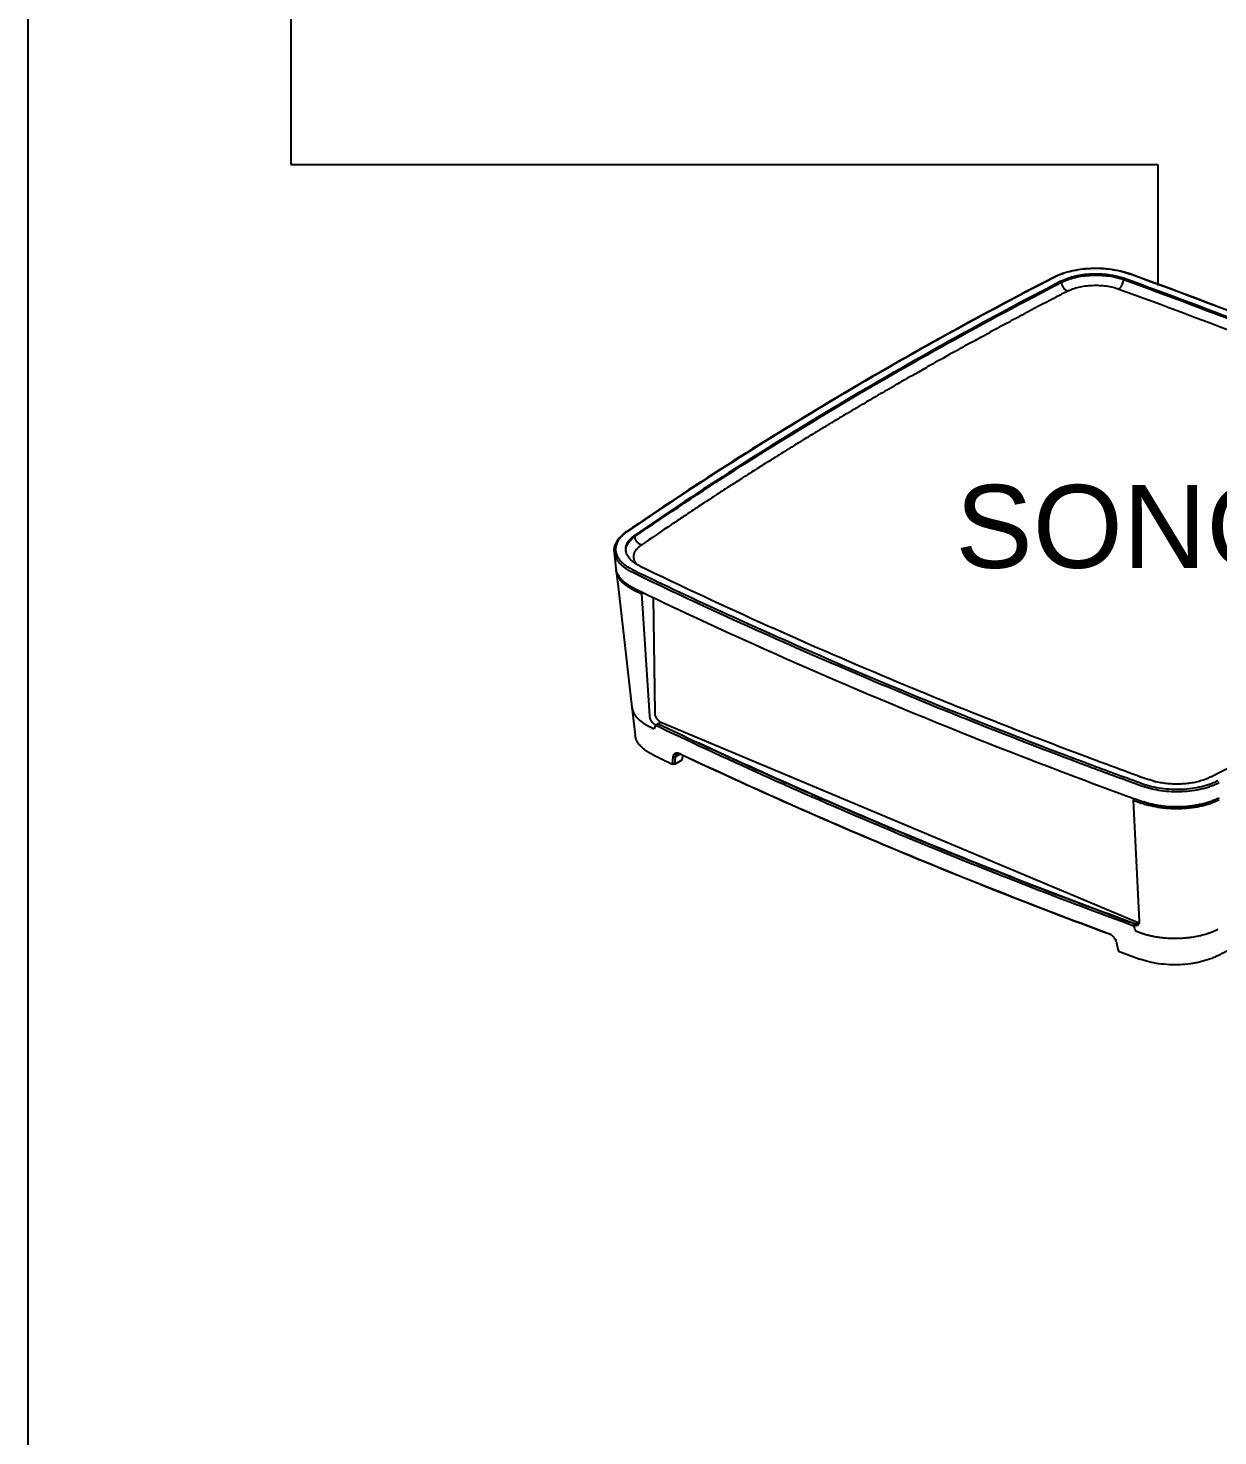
# Model space of a CAD drawing. Header units: inches. Extents: x 110042 to 357611, y 89798 to 292388.
# Drawn here: x 179792 to 196068, y 127076 to 146335 of the extents above; entities that cross this region are included whole.
import ezdxf

# ---------------------------------------------------------------- set-up
doc = ezdxf.new("R2010")
doc.units = ezdxf.units.IN
doc.header["$MEASUREMENT"] = 0
doc.layers.add('PMK35', color=7, linetype='Continuous')
doc.styles.get("Standard").update_dxf_attribs({"font": 'arial.ttf'})

# ---------------------------------------------------------------- blocks, each defined once
blk = doc.blocks.new('S')
for p, q in [((3021.1286, 6967.8746), (3021.0933, 6967.8658)), ((3021.1656, 6967.8813), (3021.1286, 6967.8746)), ((3021.2037, 6967.8861), (3021.1656, 6967.8813)), ((3021.2426, 6967.8889), (3021.2037, 6967.8861)), ((3021.2818, 6967.8895), (3021.2426, 6967.8889)), ((3021.3209, 6967.888), (3021.2818, 6967.8895)), ((3021.3596, 6967.8845), (3021.3209, 6967.888)), ((3021.3973, 6967.8789), (3021.3596, 6967.8845)), ((3021.4337, 6967.8714), (3021.3973, 6967.8789)), ((3021.4683, 6967.8619), (3021.4337, 6967.8714)), ((3021.0289, 6967.8429), (3021.0079, 6967.8328)), ((3021.0125, 6967.8326), (3021.009, 6967.8308)), ((3021.0599, 6967.8552), (3021.0289, 6967.8429)), ((3021.0591, 6967.8104), (3021.0592, 6967.8023)), ((3021.0933, 6967.8658), (3021.0599, 6967.8552)), ((3021.4499, 6967.8275), (3021.45, 6967.8194)), ((3021.4915, 6967.8542), (3021.4683, 6967.8619)), ((3021.4908, 6967.8524), (3021.4881, 6967.8534)), ((3021.0081, 6967.6998), (3021.0227, 6967.7074)), ((3020.7151, 6967.5447), (3020.7175, 6967.546)), ((3020.7175, 6967.546), (3020.7348, 6967.5553)), ((3020.7348, 6967.5553), (3020.7394, 6967.5578)), ((3020.8082, 6967.5945), (3020.8112, 6967.5961)), ((3020.8112, 6967.5961), (3020.8204, 6967.601)), ((3020.5106, 6967.4338), (3020.513, 6967.4351)), ((3020.513, 6967.4351), (3020.5494, 6967.455)), ((3020.5494, 6967.455), (3020.6023, 6967.4838)), ((3020.6023, 6967.4838), (3020.6059, 6967.4858)), ((3020.6059, 6967.4858), (3020.615, 6967.4907)), ((3020.3114, 6967.3236), (3020.3501, 6967.3452)), ((3020.3996, 6967.3727), (3020.4034, 6967.3747)), ((3020.4034, 6967.3747), (3020.4123, 6967.3797)), ((3020.1621, 6967.2394), (3020.1979, 6967.2598)), ((3020.1979, 6967.2598), (3020.2025, 6967.2624)), ((3020.2025, 6967.2624), (3020.2113, 6967.2673)), ((3020.3091, 6967.3223), (3020.3114, 6967.3236)), ((3020.1096, 6967.2096), (3020.1119, 6967.2109)), ((3020.1119, 6967.2109), (3020.1621, 6967.2394)), ((3019.9124, 6967.0959), (3019.9147, 6967.0973)), ((3019.9698, 6967.1292), (3019.9998, 6967.1466)), ((3019.9998, 6967.1466), (3020.0047, 6967.1494)), ((3020.0047, 6967.1494), (3020.0134, 6967.1544)), ((3019.7179, 6966.9815), (3019.7202, 6966.9828)), ((3019.783, 6967.02), (3019.8029, 6967.0318)), ((3019.8029, 6967.0318), (3019.8086, 6967.0351)), ((3019.8086, 6967.0351), (3019.8171, 6967.0401)), ((3019.5977, 6966.9096), (3019.609, 6966.9163)), ((3019.609, 6966.9163), (3019.6152, 6966.9201)), ((3019.6152, 6966.9201), (3019.6235, 6966.9251)), ((3019.4174, 6966.7999), (3019.424, 6966.804)), ((3019.424, 6966.804), (3019.4322, 6966.809)), ((3019.5252, 6966.8657), (3019.5274, 6966.8671)), ((3019.3355, 6966.7495), (3019.3377, 6966.7508)), ((3019.4123, 6966.7968), (3019.4174, 6966.7999)), ((3019.1474, 6966.6317), (3019.1495, 6966.633)), ((3019.2275, 6966.6822), (3019.234, 6966.6862)), ((3019.234, 6966.6862), (3019.235, 6966.6869)), ((3019.235, 6966.6869), (3019.243, 6966.6919)), ((3019.0412, 6966.5642), (3019.0488, 6966.569)), ((3019.0488, 6966.569), (3019.0498, 6966.5696)), ((3019.0498, 6966.5696), (3019.0567, 6966.5741)), ((3018.8555, 6966.4441), (3018.8643, 6966.4498)), ((3018.8643, 6966.4498), (3018.872, 6966.4549)), ((3018.9621, 6966.5133), (3018.9642, 6966.5147)), ((3018.779, 6966.3938), (3018.781, 6966.3952)), ((3018.5981, 6966.2734), (3018.6001, 6966.2747)), ((3018.6734, 6966.3238), (3018.6828, 6966.3301)), ((3018.6828, 6966.3301), (3018.6903, 6966.3351)), ((3018.2625, 6966.1824), (3018.2508, 6966.1653)), ((3018.2774, 6966.1988), (3018.2625, 6966.1824)), ((3018.2952, 6966.2145), (3018.2774, 6966.1988)), ((3018.3087, 6966.2245), (3018.2952, 6966.2145)), ((3018.3128, 6966.2272), (3018.3087, 6966.2245)), ((3018.3087, 6966.2245), (3018.3087, 6966.2245)), ((3018.3664, 6966.2058), (3018.3672, 6966.1983)), ((3018.2369, 6966.1296), (3018.2349, 6966.1115)), ((3018.2349, 6966.1115), (3018.2356, 6966.0976)), ((3018.2355, 6966.0977), (3018.2474, 6965.9951)), ((3018.2423, 6966.1476), (3018.2369, 6966.1296)), ((3018.2508, 6966.1653), (3018.2423, 6966.1476)), ((3018.4006, 6966.0104), (3018.4407, 6965.991)), ((3018.2488, 6965.9822), (3018.2647, 6965.8444)), ((3018.2647, 6965.8444), (3018.2819, 6965.6957)), ((3018.3625, 6965.8585), (3018.4101, 6965.8356)), ((3018.4218, 6965.8426), (3018.4101, 6965.8356)), ((3018.414, 6965.7761), (3018.4101, 6965.8356)), ((3018.4141, 6965.7744), (3018.414, 6965.7761)), ((3018.4602, 6965.0664), (3018.4141, 6965.7744)), ((3018.4817, 6965.8142), (3018.492, 6965.0853)), ((3018.2819, 6965.6957), (3018.299, 6965.5471)), ((3018.9456, 6965.7099), (3018.9644, 6965.7012)), ((3018.9644, 6965.7012), (3018.9881, 6965.6904)), ((3018.299, 6965.5471), (3018.3161, 6965.3988)), ((3018.3161, 6965.3988), (3018.3332, 6965.2505)), ((3018.3332, 6965.2505), (3018.3482, 6965.1205)), ((3020.0844, 6965.2562), (3020.1034, 6965.2484)), ((3020.1034, 6965.2484), (3020.1101, 6965.2456)), ((3020.1101, 6965.2456), (3020.1274, 6965.2384)), ((3018.3482, 6965.1205), (3018.3686, 6964.9439)), ((3018.5137, 6965.0165), (3018.5305, 6965.0266)), ((3018.5305, 6965.0266), (3021.5426, 6963.7628)), ((3018.4624, 6964.9965), (3018.4886, 6964.984)), ((3018.4821, 6964.9871), (3018.4886, 6964.984)), ((3018.5137, 6965.0165), (3018.4987, 6965.0076)), ((3018.4987, 6965.0076), (3018.5312, 6964.9921)), ((3018.5312, 6964.9921), (3018.5588, 6964.9789)), ((3018.6048, 6964.7616), (3018.6095, 6964.808)), ((3018.6193, 6964.762), (3018.6048, 6964.7616)), ((3018.6095, 6964.808), (3018.6239, 6964.8076)), ((3018.6193, 6964.762), (3018.6239, 6964.8076)), ((3018.6193, 6964.762), (3018.6646, 6964.789)), ((3018.6545, 6964.8258), (3018.6239, 6964.8076)), ((3018.6444, 6964.8314), (3018.6501, 6964.8291)), ((3018.6501, 6964.8291), (3018.657, 6964.8247)), ((3018.6501, 6964.8291), (3018.6574, 6964.8257)), ((3018.6523, 6964.8266), (3018.657, 6964.8247)), ((3018.657, 6964.8247), (3018.6696, 6964.8188)), ((3018.6646, 6964.789), (3018.6687, 6964.8128)), ((3018.6687, 6964.8128), (3018.6697, 6964.8188)), ((3021.2104, 6964.7712), (3021.2294, 6964.7641)), ((3021.2294, 6964.7641), (3021.2536, 6964.755)), ((3021.2053, 6964.7576), (3021.2243, 6964.7505)), ((3021.2243, 6964.7505), (3021.2486, 6964.7414)), ((3021.5109, 6964.5346), (3021.5237, 6964.5422)), ((3021.5109, 6964.5346), (3021.5488, 6963.7705)), ((3021.5109, 6964.5346), (3021.551, 6964.52)), ((3021.5147, 6964.5455), (3021.5195, 6964.5438)), ((3021.5195, 6964.5438), (3021.5236, 6964.5423)), ((3021.5236, 6964.5423), (3021.5645, 6964.5274)), ((3021.551, 6964.52), (3021.5606, 6964.5165)), ((3021.5606, 6964.5165), (3021.5644, 6964.5152)), ((3021.4871, 6963.7526), (3021.5033, 6963.7466)), ((3021.508, 6963.7593), (3021.4918, 6963.7653)), ((3021.5033, 6963.7466), (3021.5108, 6963.7439)), ((3021.5258, 6963.7528), (3021.508, 6963.7593)), ((3021.5258, 6963.7528), (3021.5108, 6963.7439)), ((3021.5257, 6963.7097), (3021.555, 6963.699)), ((3021.5258, 6963.7528), (3021.5426, 6963.7628)), ((3021.3554, 6963.6923), (3021.3619, 6963.6899)), ((3021.356, 6963.6939), (3021.3619, 6963.6899)), ((3021.356, 6963.6939), (3021.3624, 6963.691)), ((3021.4052, 6963.6378), (3021.406, 6963.6347)), ((3021.406, 6963.6347), (3021.4145, 6963.5949)), ((3021.4145, 6963.5949), (3021.4173, 6963.5816))]:
    blk.add_line(p, q)
for centre, radius, start, end in [((3033.985, 6942.8265), 28.055, 117.55204, 117.98521), ((3034.1644, 6942.4835), 28.4421, 117.35548, 117.51969), ((3033.6962, 6943.3675), 27.4417, 118.23199, 118.46949), ((3033.8304, 6943.1175), 27.7254, 118.01395, 118.17502), ((3033.4457, 6943.8267), 26.9187, 118.71965, 118.95848), ((3033.3425, 6944.0132), 26.7055, 118.98957, 119.11115), ((3033.1951, 6944.2768), 26.4035, 119.21207, 119.45535), ((3032.9442, 6944.7184), 25.8956, 119.71131, 119.95673), ((3032.6902, 6945.1564), 25.3892, 120.21694, 120.46631), ((3032.7954, 6944.9761), 25.5979, 120.06881, 120.21131), ((3032.4348, 6945.5879), 24.8878, 120.72839, 120.98161), ((3032.5452, 6945.4026), 25.1035, 120.55605, 120.72268), ((3032.2943, 6945.8216), 24.6152, 121.05115, 121.24244), ((3032.1795, 6946.0106), 24.394, 121.24819, 121.50409), ((3031.9223, 6946.4277), 23.904, 121.77304, 122.03417), ((3032.0414, 6946.2356), 24.13, 121.55922, 121.76727), ((3031.6629, 6946.8397), 23.4171, 122.3074, 122.57028), ((3031.7849, 6946.647), 23.6452, 122.07817, 122.30154), ((3031.5259, 6947.0539), 23.1628, 122.61532, 122.84184), ((3031.405, 6947.241), 22.9401, 122.84771, 123.11601), ((3031.1464, 6947.635), 22.4688, 123.39636, 123.66744), ((3031.2675, 6947.4516), 22.6886, 123.16542, 123.39042), ((3030.7958, 6948.1566), 21.8403, 123.95158, 124.55638), ((3031.0069, 6947.8441), 22.2175, 123.71945, 123.947), ((3018.462, 6966.0107), 0.2601, 124.56576, 125.64323), ((3018.3856, 6966.1181), 0.0764, 186.56999, 189.91732), ((3018.3422, 6966.0061), 0.0955, 186.57153, 189.91922), ((3018.3433, 6966.0063), 0.0965, 189.91716, 190.73939), ((3018.3423, 6965.993), 0.0941, 182.87446, 186.56763), ((3018.4828, 6966.2585), 0.3141, 239.17599, 239.35418), ((3018.4876, 6966.2667), 0.3236, 239.35834, 240.98219), ((3018.494, 6966.2764), 0.3205, 239.21022, 241.83226), ((3018.5022, 6966.2929), 0.3536, 240.98745, 244.34654), ((3018.5093, 6966.3045), 0.3525, 241.80919, 244.22763), ((3031.8801, 6993.9774), 31.0863, 244.21151, 245.4123), ((3032.523, 6995.2858), 32.5037, 244.32603, 247.50019), ((3018.5252, 6966.1955), 0.3742, 243.07519, 244.22444), ((3033.345, 6997.2542), 34.6755, 245.54135, 249.51587), ((3033.7577, 6998.2276), 35.6942, 247.55076, 249.41871), ((3018.4428, 6965.1314), 0.0952, 186.57966, 189.92621), ((3018.5894, 6965.2705), 0.3018, 237.80546, 238.45118), ((3018.5959, 6965.281), 0.3141, 238.45426, 240.09701), ((3018.6035, 6965.2942), 0.3294, 240.08464, 240.72653), ((3018.6078, 6965.3019), 0.3382, 240.72577, 241.34497), ((3018.6144, 6965.3139), 0.3519, 241.34864, 243.10397), ((3018.6238, 6965.3322), 0.3725, 243.09208, 244.32886), ((3031.8961, 6992.948), 30.9718, 244.40024, 244.91821), ((3032.4375, 6994.1169), 32.26, 244.92734, 246.31879), ((3009.0507, 6989.7135), 28.1836, 297.35339, 298.25742), ((3031.7638, 6992.468), 30.6725, 244.34255, 244.59475), ((3034.3258, 6999.7104), 37.282, 249.40239, 249.56526), ((3034.4709, 7000.1002), 37.6979, 249.5655, 250.05202), ((3034.4518, 7000.1287), 37.7702, 249.53924, 250.0517), ((3034.4529, 7000.1291), 37.7564, 249.53775, 250.05171), ((3021.7649, 6965.1039), 0.4666, 254.87448, 256.42099), ((3033.2866, 6996.0726), 34.3922, 246.33193, 248.14711), ((3034.1675, 6998.2837), 36.7722, 248.15551, 249.83593), ((3021.7196, 6964.1501), 0.4802, 249.9538, 250.58992), ((3021.7251, 6964.1658), 0.4968, 250.59005, 251.73614), ((3021.3304, 6963.628), 0.0707, 57.14142, 63.12519), ((3021.3273, 6963.623), 0.0766, 54.1984, 57.21441), ((3021.3257, 6963.6207), 0.0794, 52.47971, 54.21363), ((3021.3304, 6963.6176), 0.0775, 18.24207, 23.99212), ((3021.3352, 6963.6193), 0.0724, 17.46217, 18.16721), ((3021.337, 6963.6199), 0.0705, 14.7816, 17.46696), ((3021.7319, 6964.1861), 0.5182, 251.73152, 252.78229), ((3021.7368, 6964.2018), 0.5346, 252.77802, 253.28557), ((3021.7447, 6964.2287), 0.5626, 253.29774, 256.3938), ((3021.7561, 6964.2742), 0.6096, 256.36292, 258.51708), ((3021.7531, 6964.2618), 0.5968, 256.35915, 256.8055), ((3021.7552, 6964.2705), 0.6058, 256.80542, 257.39479), ((3021.7577, 6964.2816), 0.6172, 257.39396, 258.03349), ((3021.7599, 6964.2924), 0.6282, 258.0325, 258.50032), ((3021.7619, 6964.302), 0.638, 258.50048, 259.27473), ((3021.7619, 6964.302), 0.6379, 258.50057, 259.27122), ((3021.7636, 6964.3107), 0.6469, 259.2693, 259.42904), ((3021.7636, 6964.3108), 0.6469, 259.27279, 259.42909), ((3008.9794, 6988.6546), 28.2975, 297.49452, 297.76049), ((3034.4943, 6998.9634), 37.721, 249.71592, 249.93562)]:
    blk.add_arc(centre, radius, start, end)
for centre, major_axis, ratio, start_param, end_param in [((3018.5303, 6965.0696), (-0.0259, 0.0427), 0.659023, 7.12523, 8.6873), ((3042.9736, 6987.1034), (29.1562, 48.6181), 0.204333, -4.122459, -4.121918), ((3035.3229, 6990.3132), (-22.2905, 68.1226), 0.312057, -4.415679, -4.415138), ((3021.5423, 6963.8059), (-0.0259, 0.0427), 0.659023, 2.404115, 2.545448)]:
    blk.add_ellipse(centre, major_axis=major_axis, ratio=ratio, start_param=start_param, end_param=end_param)
for points, knots in [([(3021.4881, 6967.8534), (3021.4791, 6967.8567), (3021.4606, 6967.8627), (3021.4219, 6967.8731), (3021.3708, 6967.8826), (3021.3073, 6967.8884), (3021.2427, 6967.8885), (3021.1791, 6967.8829), (3021.1279, 6967.8735), (3021.0892, 6967.8632), (3021.0619, 6967.8543), (3021.0364, 6967.8442), (3021.0203, 6967.8366), (3021.0125, 6967.8326)], [0, 0, 0, 0, 0.058618, 0.11949, 0.24648, 0.378168, 0.511495, 0.643266, 0.770376, 0.831312, 0.890085, 0.946409, 1, 1, 1, 1]), ([(3021.0079, 6967.8328), (3020.7676, 6967.7085), (3020.2956, 6967.4558), (3019.6072, 6967.0603), (3018.9468, 6966.6529), (3018.5208, 6966.3704), (3018.3128, 6966.2272)], [0, 0, 0, 0, 0.258616, 0.511533, 0.758677, 1, 1, 1, 1]), ([(3021.009, 6967.8308), (3020.7687, 6967.7064), (3020.2968, 6967.4537), (3019.6085, 6967.0581), (3018.9483, 6966.6507), (3018.5223, 6966.3681), (3018.3144, 6966.2249)], [0, 0, 0, 0, 0.25863, 0.511551, 0.758692, 1, 1, 1, 1]), ([(3021.0591, 6967.8104), (3020.8189, 6967.6861), (3020.3473, 6967.4336), (3019.6595, 6967.0384), (3018.9998, 6966.6313), (3018.5741, 6966.3489), (3018.3664, 6966.2058)], [0, 0, 0, 0, 0.258641, 0.511566, 0.758703, 1, 1, 1, 1]), ([(3018.3672, 6966.1983), (3018.5749, 6966.3413), (3019.0004, 6966.6236), (3019.66, 6967.0306), (3020.3476, 6967.4257), (3020.8191, 6967.6781), (3021.0592, 6967.8023)], [0, 0, 0, 0, 0.2413, 0.488437, 0.741362, 1, 1, 1, 1]), ([(3021.0125, 6967.8326), (3021.0121, 6967.8328), (3021.0113, 6967.8331), (3021.0101, 6967.8333), (3021.009, 6967.8333), (3021.0082, 6967.833), (3021.0079, 6967.8328)], [0, 0, 0, 0, 0.276458, 0.532925, 0.771987, 1, 1, 1, 1]), ([(3021.0591, 6967.8104), (3021.0654, 6967.8136), (3021.0787, 6967.8199), (3021.0997, 6967.8282), (3021.1221, 6967.8355), (3021.1539, 6967.8439), (3021.196, 6967.8516), (3021.2483, 6967.8563), (3021.3014, 6967.8562), (3021.3536, 6967.8515), (3021.3956, 6967.8437), (3021.4274, 6967.8351), (3021.4426, 6967.8301), (3021.4499, 6967.8275)], [0, 0, 0, 0, 0.053599, 0.109918, 0.168677, 0.229607, 0.356725, 0.488504, 0.62184, 0.753538, 0.880507, 0.941372, 1, 1, 1, 1]), ([(3021.0592, 6967.8023), (3021.0655, 6967.8055), (3021.0788, 6967.8116), (3021.0998, 6967.8197), (3021.1222, 6967.8268), (3021.154, 6967.835), (3021.1961, 6967.8426), (3021.2484, 6967.8471), (3021.3014, 6967.8471), (3021.3536, 6967.8426), (3021.3957, 6967.8351), (3021.4275, 6967.8268), (3021.4427, 6967.822), (3021.45, 6967.8194)], [0, 0, 0, 0, 0.053415, 0.109618, 0.168322, 0.22924, 0.356433, 0.488368, 0.621875, 0.753692, 0.88068, 0.941489, 1, 1, 1, 1]), ([(3021.095, 6967.745), (3021.0927, 6967.7461), (3021.088, 6967.7489), (3021.0816, 6967.7543), (3021.0757, 6967.7608), (3021.0704, 6967.7683), (3021.0659, 6967.7764), (3021.0625, 6967.785), (3021.0601, 6967.7937), (3021.0593, 6967.7995), (3021.0592, 6967.8023)], [0, 0, 0, 0, 0.11029, 0.22949, 0.355481, 0.485953, 0.618376, 0.750063, 0.878272, 1, 1, 1, 1]), ([(3021.095, 6967.745), (3021.1003, 6967.7477), (3021.1114, 6967.7529), (3021.1352, 6967.7623), (3021.1676, 6967.7718), (3021.2091, 6967.7794), (3021.2527, 6967.7832), (3021.2969, 6967.7832), (3021.3404, 6967.7792), (3021.3819, 6967.7715), (3021.4082, 6967.7637), (3021.4207, 6967.7592)], [0, 0, 0, 0, 0.053587, 0.109899, 0.229552, 0.356689, 0.4885, 0.621868, 0.753586, 0.88057, 1, 1, 1, 1]), ([(3021.4207, 6967.7592), (3021.4227, 6967.7606), (3021.4265, 6967.7638), (3021.4317, 6967.7697), (3021.4366, 6967.7767), (3021.4409, 6967.7845), (3021.4445, 6967.793), (3021.4473, 6967.8018), (3021.4492, 6967.8107), (3021.4499, 6967.8166), (3021.45, 6967.8194)], [0, 0, 0, 0, 0.10265, 0.217239, 0.341431, 0.472458, 0.607244, 0.742466, 0.874661, 1, 1, 1, 1]), ([(3024.659, 6966.4811), (3024.4052, 6966.6037), (3023.8891, 6966.8443), (3023.0982, 6967.188), (3022.2836, 6967.5175), (3021.7302, 6967.7257), (3021.4499, 6967.8275)], [0, 0, 0, 0, 0.242887, 0.490612, 0.743034, 1, 1, 1, 1]), ([(3021.45, 6967.8194), (3021.7302, 6967.7177), (3022.2834, 6967.5096), (3023.0977, 6967.1801), (3023.8885, 6966.8366), (3024.4044, 6966.5961), (3024.6581, 6966.4735)], [0, 0, 0, 0, 0.256964, 0.509386, 0.757111, 1, 1, 1, 1]), ([(3021.4881, 6967.8534), (3021.4883, 6967.8536), (3021.4889, 6967.854), (3021.4898, 6967.8543), (3021.4907, 6967.8544), (3021.4912, 6967.8543), (3021.4915, 6967.8542)], [0, 0, 0, 0, 0.286578, 0.545055, 0.779909, 1, 1, 1, 1]), ([(3024.7035, 6966.5044), (3024.4494, 6966.6272), (3023.9327, 6966.8681), (3023.1409, 6967.2121), (3022.3254, 6967.542), (3021.7715, 6967.7505), (3021.4908, 6967.8524)], [0, 0, 0, 0, 0.242894, 0.49062, 0.74304, 1, 1, 1, 1]), ([(3024.7045, 6966.5064), (3024.4504, 6966.6291), (3023.9336, 6966.87), (3023.1416, 6967.214), (3022.3261, 6967.5438), (3021.7721, 6967.7523), (3021.4915, 6967.8542)], [0, 0, 0, 0, 0.242902, 0.490631, 0.743048, 1, 1, 1, 1]), ([(3021.4207, 6967.7592), (3021.7005, 6967.6577), (3022.2527, 6967.4499), (3023.0657, 6967.121), (3023.8551, 6966.778), (3024.3702, 6966.5379), (3024.6235, 6966.4155)], [0, 0, 0, 0, 0.256964, 0.509386, 0.757111, 1, 1, 1, 1]), ([(3018.2937, 6966.209), (3018.2869, 6966.203), (3018.2745, 6966.1909), (3018.2619, 6966.1737), (3018.2543, 6966.1596), (3018.25, 6966.1491), (3018.247, 6966.1384), (3018.2452, 6966.1277), (3018.2447, 6966.1169), (3018.2454, 6966.1062), (3018.2475, 6966.0955), (3018.2519, 6966.0811), (3018.2608, 6966.0633), (3018.2706, 6966.0505), (3018.2761, 6966.0442)], [0, 0, 0, 0, 0.143948, 0.275855, 0.338026, 0.398128, 0.456623, 0.514024, 0.570891, 0.627812, 0.685371, 0.744128, 0.867054, 1, 1, 1, 1]), ([(3018.3104, 6966.2221), (3018.3089, 6966.221), (3018.3032, 6966.2168), (3018.2977, 6966.2124), (3018.2937, 6966.209)], [0, 0, 0, 0, 0.255679, 1, 1, 1, 1]), ([(3018.3144, 6966.2249), (3018.3139, 6966.2251), (3018.3129, 6966.2253), (3018.3114, 6966.2254), (3018.31, 6966.2251), (3018.3091, 6966.2247), (3018.3087, 6966.2245)], [0, 0, 0, 0, 0.271708, 0.527495, 0.768446, 1, 1, 1, 1]), ([(3018.3097, 6966.1093), (3018.3092, 6966.1136), (3018.309, 6966.1222), (3018.3108, 6966.1351), (3018.3149, 6966.1479), (3018.3212, 6966.1604), (3018.3296, 6966.1726), (3018.34, 6966.1843), (3018.3523, 6966.1956), (3018.3615, 6966.2025), (3018.3664, 6966.2058)], [0, 0, 0, 0, 0.109021, 0.218835, 0.331757, 0.449814, 0.574659, 0.707535, 0.849239, 1, 1, 1, 1]), ([(3018.3102, 6966.1121), (3018.3104, 6966.1159), (3018.3113, 6966.1237), (3018.3143, 6966.1351), (3018.3191, 6966.1464), (3018.3256, 6966.1575), (3018.3337, 6966.1684), (3018.3434, 6966.1789), (3018.3547, 6966.189), (3018.3629, 6966.1952), (3018.3672, 6966.1983)], [0, 0, 0, 0, 0.107495, 0.217442, 0.331446, 0.450882, 0.576831, 0.710103, 0.85113, 1, 1, 1, 1]), ([(3018.4076, 6966.1436), (3018.405, 6966.1445), (3018.3998, 6966.147), (3018.3926, 6966.1518), (3018.3859, 6966.1579), (3018.3799, 6966.165), (3018.3749, 6966.1729), (3018.371, 6966.1812), (3018.3683, 6966.1897), (3018.3674, 6966.1955), (3018.3672, 6966.1983)], [0, 0, 0, 0, 0.115906, 0.238549, 0.365891, 0.495929, 0.626539, 0.755547, 0.880808, 1, 1, 1, 1]), ([(3018.2356, 6966.0976), (3018.2361, 6966.0926), (3018.2382, 6966.0825), (3018.2435, 6966.0677), (3018.2512, 6966.0533), (3018.2612, 6966.0392), (3018.2733, 6966.0256), (3018.2929, 6966.0077), (3018.3098, 6965.996), (3018.3219, 6965.9888)], [0, 0, 0, 0, 0.105134, 0.213516, 0.326765, 0.44616, 0.572675, 0.706974, 1, 1, 1, 1]), ([(3018.4006, 6966.0104), (3018.3943, 6966.0134), (3018.3824, 6966.0197), (3018.3658, 6966.0301), (3018.3511, 6966.0413), (3018.3384, 6966.0531), (3018.3279, 6966.0654), (3018.3196, 6966.0782), (3018.3136, 6966.0914), (3018.3111, 6966.1004), (3018.3103, 6966.1049)], [0, 0, 0, 0, 0.153495, 0.298487, 0.434623, 0.562041, 0.681225, 0.793023, 0.898701, 1, 1, 1, 1]), ([(3018.3799, 6966.0215), (3018.3759, 6966.0262), (3018.3706, 6966.0336), (3018.3653, 6966.0443), (3018.3624, 6966.0522), (3018.3606, 6966.0602), (3018.3598, 6966.0683), (3018.3601, 6966.0764), (3018.3614, 6966.0845), (3018.3637, 6966.0925), (3018.3683, 6966.1032), (3018.3768, 6966.1163), (3018.3906, 6966.1309), (3018.4016, 6966.1395), (3018.4076, 6966.1436)], [0, 0, 0, 0, 0.128039, 0.188153, 0.246205, 0.302766, 0.358474, 0.414009, 0.470063, 0.527292, 0.586295, 0.711471, 0.848898, 1, 1, 1, 1]), ([(3018.2761, 6966.0442), (3018.2834, 6966.036), (3018.3004, 6966.0203), (3018.3196, 6966.0073), (3018.33, 6966.0011)], [0, 0, 0, 0, 0.474312, 1, 1, 1, 1]), ([(3018.2526, 6965.973), (3018.2521, 6965.9743), (3018.2504, 6965.9793), (3018.2491, 6965.9844), (3018.2484, 6965.9883)], [0, 0, 0, 0, 0.253171, 1, 1, 1, 1]), ([(3018.3558, 6965.8618), (3018.3481, 6965.8657), (3018.3335, 6965.8738), (3018.3133, 6965.8872), (3018.2955, 6965.9015), (3018.2804, 6965.9165), (3018.268, 6965.9322), (3018.2585, 6965.9485), (3018.2519, 6965.9651), (3018.2495, 6965.9766), (3018.2488, 6965.9822)], [0, 0, 0, 0, 0.153779, 0.29871, 0.434564, 0.561606, 0.68044, 0.792065, 0.897943, 1, 1, 1, 1]), ([(3018.361, 6965.8714), (3018.3541, 6965.8747), (3018.341, 6965.8816), (3018.3224, 6965.8929), (3018.3057, 6965.9049), (3018.2908, 6965.9175), (3018.278, 6965.9307), (3018.2672, 6965.9443), (3018.2586, 6965.9584), (3018.2543, 6965.9681), (3018.2526, 6965.973)], [0, 0, 0, 0, 0.149946, 0.292705, 0.42795, 0.555678, 0.676145, 0.789825, 0.897441, 1, 1, 1, 1]), ([(3018.3491, 6965.9742), (3018.5761, 6965.8645), (3019.037, 6965.6488), (3019.7419, 6965.3391), (3020.4659, 6965.0405), (3020.9569, 6964.8506), (3021.2053, 6964.7576)], [0, 0, 0, 0, 0.243585, 0.491522, 0.743698, 1, 1, 1, 1]), ([(3018.361, 6965.8714), (3018.6106, 6965.7509), (3019.1181, 6965.5142), (3019.8956, 6965.176), (3020.696, 6964.8513), (3021.2395, 6964.6459), (3021.5147, 6964.5455)], [0, 0, 0, 0, 0.243011, 0.490772, 0.743151, 1, 1, 1, 1]), ([(3018.3482, 6965.1205), (3018.3487, 6965.1156), (3018.3507, 6965.1057), (3018.3559, 6965.0912), (3018.3633, 6965.077), (3018.3765, 6965.058), (3018.3987, 6965.0355), (3018.4199, 6965.0205), (3018.4315, 6965.0133)], [0, 0, 0, 0, 0.105575, 0.214341, 0.327865, 0.447423, 0.707756, 1, 1, 1, 1]), ([(3018.4987, 6965.0076), (3018.4963, 6965.0088), (3018.4914, 6965.0117), (3018.4845, 6965.0173), (3018.4781, 6965.0241), (3018.4724, 6965.0318), (3018.4676, 6965.0402), (3018.4638, 6965.0489), (3018.4613, 6965.0577), (3018.4604, 6965.0635), (3018.4602, 6965.0664)], [0, 0, 0, 0, 0.111898, 0.233279, 0.361573, 0.493991, 0.627246, 0.757992, 0.883229, 1, 1, 1, 1]), ([(3018.4829, 6964.8198), (3018.4748, 6964.8238), (3018.4592, 6964.8319), (3018.4375, 6964.8456), (3018.4185, 6964.8603), (3018.4023, 6964.8758), (3018.389, 6964.892), (3018.3788, 6964.9088), (3018.3718, 6964.9261), (3018.3692, 6964.938), (3018.3686, 6964.9439)], [0, 0, 0, 0, 0.154676, 0.300389, 0.436775, 0.564022, 0.682708, 0.793841, 0.898927, 1, 1, 1, 1]), ([(3018.5588, 6964.9789), (3018.7916, 6964.868), (3019.2641, 6964.6501), (3019.9867, 6964.3377), (3020.729, 6964.037), (3021.2324, 6963.8461), (3021.4871, 6963.7526)], [0, 0, 0, 0, 0.243526, 0.491449, 0.743651, 1, 1, 1, 1]), ([(3021.4918, 6963.7653), (3021.2555, 6963.852), (3020.7882, 6964.029), (3020.0982, 6964.3068), (3019.4251, 6964.5947), (3018.9842, 6964.7949), (3018.7667, 6964.8967)], [0, 0, 0, 0, 0.255859, 0.507887, 0.755965, 1, 1, 1, 1]), ([(3018.6095, 6964.808), (3018.6099, 6964.8118), (3018.6112, 6964.8175), (3018.6149, 6964.8239), (3018.6179, 6964.8273), (3018.6206, 6964.8294), (3018.6236, 6964.8312), (3018.6278, 6964.8327), (3018.6332, 6964.8334), (3018.6369, 6964.8331), (3018.6387, 6964.8328)], [0, 0, 0, 0, 0.264464, 0.389168, 0.509981, 0.569478, 0.628775, 0.748362, 0.87163, 1, 1, 1, 1]), ([(3018.6239, 6964.8076), (3018.6241, 6964.8096), (3018.6248, 6964.8134), (3018.6267, 6964.8186), (3018.6297, 6964.8228), (3018.6323, 6964.8249), (3018.6337, 6964.8257)], [0, 0, 0, 0, 0.282127, 0.53868, 0.774714, 1, 1, 1, 1]), ([(3018.6337, 6964.8257), (3018.6349, 6964.8265), (3018.6377, 6964.8277), (3018.6423, 6964.8284), (3018.6472, 6964.8281), (3018.6506, 6964.8272), (3018.6523, 6964.8266)], [0, 0, 0, 0, 0.227126, 0.464938, 0.720964, 1, 1, 1, 1]), ([(3018.6387, 6964.8328), (3018.6392, 6964.8327), (3018.6411, 6964.8324), (3018.643, 6964.8318), (3018.6444, 6964.8314)], [0, 0, 0, 0, 0.245681, 1, 1, 1, 1]), ([(3018.6574, 6964.8257), (3018.8726, 6964.724), (3019.3092, 6964.5239), (3019.9758, 6964.2359), (3020.6591, 6963.958), (3021.1219, 6963.7808), (3021.356, 6963.6939)], [0, 0, 0, 0, 0.244026, 0.492104, 0.744132, 1, 1, 1, 1]), ([(3018.6696, 6964.8188), (3018.8839, 6964.7176), (3019.3184, 6964.5185), (3019.9819, 6964.2319), (3020.6619, 6963.9552), (3021.1225, 6963.7788), (3021.3554, 6963.6923)], [0, 0, 0, 0, 0.244052, 0.492139, 0.744158, 1, 1, 1, 1]), ([(3022.0005, 6964.6811), (3021.9941, 6964.6779), (3021.9809, 6964.6716), (3021.9672, 6964.6662), (3021.9601, 6964.6637)], [0, 0, 0, 0, 0.487652, 1, 1, 1, 1]), ([(3021.5656, 6964.6247), (3021.5748, 6964.6214), (3021.5938, 6964.6151), (3021.6336, 6964.6044), (3021.6861, 6964.5946), (3021.7514, 6964.5886), (3021.8177, 6964.5885), (3021.883, 6964.5943), (3021.9356, 6964.604), (3021.9755, 6964.6146), (3022.0034, 6964.6238), (3022.0296, 6964.6341), (3022.0463, 6964.642), (3022.0542, 6964.6461)], [0, 0, 0, 0, 0.058636, 0.119521, 0.246509, 0.378174, 0.511469, 0.643211, 0.770307, 0.831246, 0.890031, 0.946378, 1, 1, 1, 1]), ([(3021.5715, 6964.6381), (3021.5804, 6964.6348), (3021.5989, 6964.6288), (3021.6376, 6964.6184), (3021.6887, 6964.6089), (3021.7523, 6964.6031), (3021.8168, 6964.603), (3021.8804, 6964.6086), (3021.9316, 6964.618), (3021.9704, 6964.6283), (3021.9976, 6964.6372), (3022.0231, 6964.6473), (3022.0393, 6964.6549), (3022.047, 6964.6589)], [0, 0, 0, 0, 0.058618, 0.11949, 0.24648, 0.378168, 0.511495, 0.643266, 0.770376, 0.831312, 0.890085, 0.946409, 1, 1, 1, 1]), ([(3021.6432, 6964.6535), (3021.6403, 6964.6543), (3021.629, 6964.6574), (3021.6178, 6964.6611), (3021.6096, 6964.664)], [0, 0, 0, 0, 0.255403, 1, 1, 1, 1]), ([(3021.9601, 6964.6637), (3021.949, 6964.6597), (3021.9256, 6964.6524), (3021.8892, 6964.6443), (3021.8508, 6964.6386), (3021.8113, 6964.6356), (3021.7714, 6964.6352), (3021.7317, 6964.6375), (3021.6929, 6964.6423), (3021.6677, 6964.6474), (3021.6554, 6964.6504)], [0, 0, 0, 0, 0.115416, 0.236759, 0.362587, 0.49127, 0.621091, 0.750297, 0.877143, 1, 1, 1, 1]), ([(3022.0531, 6964.5365), (3022.0452, 6964.5324), (3022.0285, 6964.5246), (3022.0023, 6964.5143), (3021.9744, 6964.5051), (3021.9449, 6964.4973), (3021.9141, 6964.4908), (3021.8714, 6964.484), (3021.8165, 6964.4791), (3021.7502, 6964.4792), (3021.6849, 6964.4851), (3021.6323, 6964.4949), (3021.5925, 6964.5056), (3021.5736, 6964.5118), (3021.5644, 6964.5152)], [0, 0, 0, 0, 0.053591, 0.109903, 0.168657, 0.229584, 0.292393, 0.356739, 0.488519, 0.621857, 0.753554, 0.880518, 0.941379, 1, 1, 1, 1]), ([(3022.0532, 6964.5488), (3022.0453, 6964.5447), (3022.0287, 6964.5368), (3022.0024, 6964.5265), (3021.9745, 6964.5174), (3021.945, 6964.5095), (3021.9143, 6964.5031), (3021.8716, 6964.4962), (3021.8167, 6964.4914), (3021.7503, 6964.4914), (3021.6954, 6964.4964), (3021.6528, 6964.5034), (3021.6221, 6964.5099), (3021.5927, 6964.5178), (3021.5737, 6964.5241), (3021.5645, 6964.5274)], [0, 0, 0, 0, 0.05359, 0.1099, 0.168652, 0.229577, 0.292383, 0.356726, 0.488501, 0.621832, 0.753524, 0.817791, 0.880522, 0.941381, 1, 1, 1, 1]), ([(3021.9953, 6964.5242), (3021.9798, 6964.5184), (3021.9472, 6964.5083), (3021.896, 6964.4975), (3021.842, 6964.4908), (3021.7865, 6964.4884), (3021.731, 6964.4904), (3021.6769, 6964.4968), (3021.6253, 6964.5073), (3021.5925, 6964.5172), (3021.5769, 6964.5229)], [0, 0, 0, 0, 0.116503, 0.239957, 0.368322, 0.49923, 0.630255, 0.758899, 0.882885, 1, 1, 1, 1]), ([(3021.5372, 6963.7447), (3021.5354, 6963.7437), (3021.5315, 6963.742), (3021.5249, 6963.7411), (3021.5179, 6963.7417), (3021.5132, 6963.743), (3021.5108, 6963.7439)], [0, 0, 0, 0, 0.225856, 0.464675, 0.722299, 1, 1, 1, 1]), ([(3021.5481, 6963.761), (3021.5478, 6963.7592), (3021.5468, 6963.7559), (3021.5444, 6963.7513), (3021.5412, 6963.7475), (3021.5386, 6963.7455), (3021.5372, 6963.7447)], [0, 0, 0, 0, 0.265701, 0.517322, 0.759972, 1, 1, 1, 1]), ([(3021.5488, 6963.7705), (3021.5488, 6963.7697), (3021.5489, 6963.7665), (3021.5486, 6963.7633), (3021.5481, 6963.761)], [0, 0, 0, 0, 0.259313, 1, 1, 1, 1]), ([(3021.555, 6963.699), (3021.5596, 6963.6974), (3021.5784, 6963.6908), (3021.5977, 6963.6854), (3021.6123, 6963.6818)], [0, 0, 0, 0, 0.242789, 1, 1, 1, 1]), ([(3021.6449, 6963.6748), (3021.6601, 6963.672), (3021.6911, 6963.6674), (3021.7383, 6963.6635), (3021.7861, 6963.6626), (3021.8337, 6963.6648), (3021.8804, 6963.67), (3021.9254, 6963.6782), (3021.9679, 6963.6891), (3021.9949, 6963.6984), (3022.0079, 6963.7036)], [0, 0, 0, 0, 0.126097, 0.255032, 0.38522, 0.515049, 0.642921, 0.767294, 0.886725, 1, 1, 1, 1]), ([(3021.9688, 6963.69), (3021.9824, 6963.6941), (3022.0083, 6963.7031), (3022.0333, 6963.7144), (3022.045, 6963.7205)], [0, 0, 0, 0, 0.516951, 1, 1, 1, 1]), ([(3022.0079, 6963.7036), (3022.0111, 6963.7049), (3022.0237, 6963.71), (3022.036, 6963.7158), (3022.045, 6963.7205)], [0, 0, 0, 0, 0.257208, 1, 1, 1, 1]), ([(3021.3619, 6963.6899), (3021.3628, 6963.6895), (3021.3666, 6963.688), (3021.3702, 6963.6861), (3021.3727, 6963.6845)], [0, 0, 0, 0, 0.241258, 1, 1, 1, 1]), ([(3021.3741, 6963.6837), (3021.3747, 6963.6832), (3021.3773, 6963.6811), (3021.3798, 6963.6789), (3021.3816, 6963.6772)], [0, 0, 0, 0, 0.244529, 1, 1, 1, 1]), ([(3021.3816, 6963.6772), (3021.3836, 6963.6752), (3021.3886, 6963.6699), (3021.3954, 6963.6606), (3021.3995, 6963.653), (3021.4012, 6963.6491)], [0, 0, 0, 0, 0.252289, 0.633527, 1, 1, 1, 1]), ([(3021.6449, 6963.6748), (3021.6582, 6963.6724), (3021.6853, 6963.6682), (3021.7265, 6963.6643), (3021.7683, 6963.6627), (3021.8102, 6963.6635), (3021.8517, 6963.6666), (3021.8922, 6963.672), (3021.9313, 6963.6796), (3021.9566, 6963.6863), (3021.9688, 6963.69)], [0, 0, 0, 0, 0.124235, 0.25109, 0.379372, 0.507862, 0.63534, 0.760609, 0.88252, 1, 1, 1, 1]), ([(3022.0433, 6963.5532), (3022.0354, 6963.5491), (3022.0187, 6963.5412), (3021.9925, 6963.5308), (3021.9644, 6963.5216), (3021.9349, 6963.5137), (3021.904, 6963.5072), (3021.8612, 6963.5003), (3021.8061, 6963.4954), (3021.7394, 6963.4955), (3021.6739, 6963.5015), (3021.6212, 6963.5113), (3021.5813, 6963.5221), (3021.5623, 6963.5284), (3021.5531, 6963.5317)], [0, 0, 0, 0, 0.053538, 0.109813, 0.168546, 0.229466, 0.292281, 0.356644, 0.488479, 0.621877, 0.753616, 0.880579, 0.941418, 1, 1, 1, 1])]:
    blk.add_open_spline(points, degree=3, knots=knots)

msp = doc.modelspace()

# ---------------------------------------------------------------- linework, layer by layer
at = {"color": 4}
for p, q in [((183387, 183296), (183387, 144471)), ((183387, 144471), (195249, 144471)), ((195249, 144471), (195249, 142816))]:
    msp.add_line(p, q, dxfattribs=at)
at = {"layer": 'PMK35', "color": 0}
msp.add_lwpolyline([(179792, 250005), (243988, 250005), (244131, 89798), (179792, 89798), (179792, 215215), (179792, 215215), (179792, 243155), (179792, 243155)], close=True, dxfattribs=at)

# ---------------------------------------------------------------- block references
at = {"xscale": 2168.486986035371, "yscale": 2168.486986035371, "zscale": 2168.486986035371}
msp.add_blockref('S', (-6357197, -14966729), dxfattribs=at)

# ---------------------------------------------------------------- texts
at = {"color": 5, "insert": (192478, 140086), "char_height": 1134.88, "attachment_point": 1}
msp.add_mtext_dynamic_manual_height_columns('{\\C256;\\c0;SONOS}', width=2160.32, gutter_width=1.13, heights=[0], dxfattribs=at)

doc.saveas('drawing.dxf')
